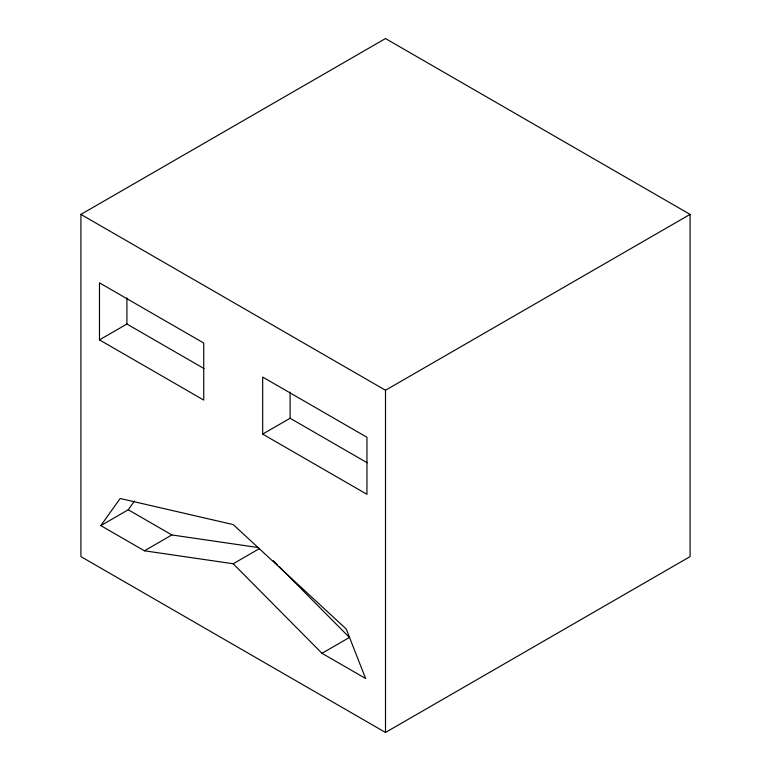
<?xml version="1.0" encoding="UTF-8"?>
<svg xmlns="http://www.w3.org/2000/svg" width="771" height="771" viewBox="0 0 771 771"><rect width="100%" height="100%" fill="white"/><g stroke="black" fill="none" stroke-linecap="round" stroke-linejoin="round"><path stroke-width="1.16" d="M100.808 525.61L120.199 498.5L233.208 524.579L346.218 629.001L365.608 678.49L321.989 653.307L233.208 563.755L144.428 550.793L100.808 525.61L128.246 509.766L134.482 501.054M80.916 214.396L385.5 38.55L690.084 214.396L690.084 556.604L385.5 732.45L80.916 556.604L80.916 214.396L385.5 390.251L690.084 214.396M99.469 339.876L203.737 400.072L203.737 343.037L99.469 282.841L99.469 339.876L126.907 324.032L204.064 368.577M262.68 434.102L366.948 494.307L366.948 437.273L262.68 377.067L262.68 434.102L290.118 418.258L367.275 462.812M144.428 550.793L171.866 534.949L258.285 547.564M233.208 563.755L259.634 548.499M321.989 653.307L349.427 637.463L279.247 566.675M128.246 509.766L171.866 534.949M273.329 560.7L277.56 564.97M385.5 390.251L385.5 732.45M290.118 392.121L290.118 418.258M126.907 297.885L126.907 324.032"/></g></svg>
